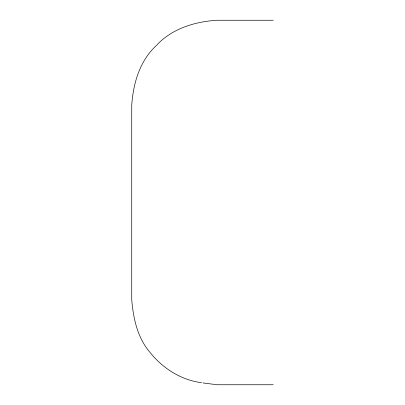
<?xml version="1.0" encoding="UTF-8"?>
<svg xmlns="http://www.w3.org/2000/svg" width="405" height="405" viewBox="0 0 405 405"><rect width="100%" height="100%" fill="white"/><g stroke="black" fill="none" stroke-linecap="round" stroke-linejoin="round"><path stroke-width="0.61" d="M273.264 20.25L217.171 20.255C194.739 21.617 171.75 28.649 156.198 45.674C139.654 60.993 133.215 83.46 131.736 105.3L131.736 299.639C133.296 318.654 137.604 338.403 150.594 353.089C163.266 368.692 181.41 380.138 201.563 382.684M273.264 384.75L217.171 384.75L203.599 383.019M203.057 382.933L203.325 382.973"/></g></svg>
